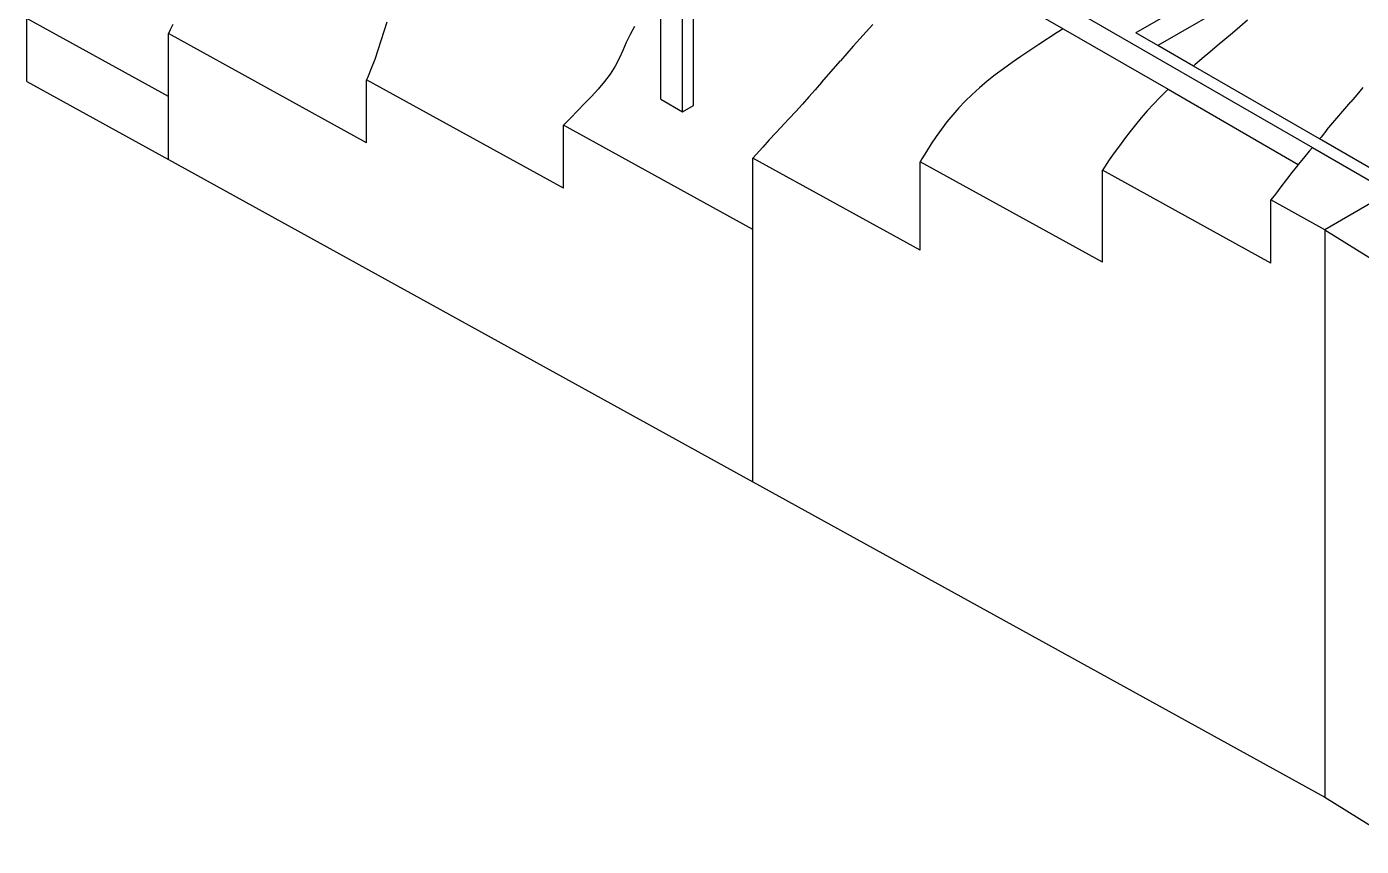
# Model space of a CAD drawing. Extents: x -15.9 to 13.2, y -13.3 to 15.4.
# Drawn here: x -15.87 to 1.41, y -13.28 to -2.67 of the extents above; entities that cross this region are included whole.
import ezdxf

# ---------------------------------------------------------------- set-up
doc = ezdxf.new("R2010")
doc.units = 0
doc.layers.get('0').update_dxf_attribs({"linetype": 'CONTINUOUS'})

msp = doc.modelspace()

# ---------------------------------------------------------------- linework, layer by layer
for p, q in [((-7.378, -3.768), (-7.378, -0.012)), ((2.736, -0.297), (-1.509, -2.747)), ((0.831, -1.723), (-1.226, -2.911)), ((-7.236, -3.686), (-7.236, -1.751)), ((-3.418, -1.808), (0.776, -4.229)), ((-7.66, -3.605), (-7.66, -2.194)), ((-3.418, -2.135), (-2.452, -2.693)), ((-15.867, -3.376), (-15.867, -2.559)), ((-14.033, -3.571), (-15.867, -2.559)), ((-0.065, -2.583), (-0.162, -2.666)), ((-14.008, -2.708), (-14.033, -2.754)), ((-14.033, -3.571), (-14.033, -2.754)), ((-11.468, -4.169), (-14.033, -2.754)), ((-13.974, -2.638), (-14.008, -2.708)), ((-11.243, -2.727), (-11.281, -2.848)), ((-11.203, -2.607), (-11.243, -2.727)), ((-8.001, -2.665), (-8.056, -2.767)), ((-5, -2.732), (-5.084, -2.825)), ((-4.914, -2.639), (-5, -2.732)), ((-2.526, -2.742), (-2.763, -2.896)), ((-2.452, -2.693), (-2.526, -2.742)), ((-2.452, -2.693), (-1.093, -3.477)), ((-1.226, -2.911), (-1.509, -2.747)), ((-0.26, -2.748), (-0.456, -2.913)), ((-0.162, -2.666), (-0.26, -2.748)), ((-11.281, -2.848), (-11.321, -2.969)), ((-8.105, -2.87), (-8.15, -2.974)), ((-8.056, -2.767), (-8.105, -2.87)), ((-5.167, -2.918), (-5.25, -3.012)), ((-5.084, -2.825), (-5.167, -2.918)), ((-2.763, -2.896), (-2.88, -2.974)), ((-0.765, -3.177), (-1.226, -2.911)), ((-0.456, -2.913), (-0.553, -2.995)), ((-11.362, -3.089), (-11.408, -3.208)), ((-11.321, -2.969), (-11.362, -3.089)), ((-8.196, -3.078), (-8.251, -3.179)), ((-8.15, -2.974), (-8.196, -3.078)), ((-5.577, -3.388), (-5.332, -3.106)), ((-5.25, -3.012), (-5.332, -3.106)), ((-2.996, -3.052), (-3.11, -3.131)), ((-2.88, -2.974), (-2.996, -3.052)), ((-0.65, -3.077), (-0.746, -3.16)), ((-0.553, -2.995), (-0.65, -3.077)), ((-11.408, -3.208), (-11.457, -3.326)), ((-8.316, -3.279), (-8.389, -3.377)), ((-8.251, -3.179), (-8.316, -3.279)), ((-3.221, -3.21), (-3.329, -3.291)), ((-3.11, -3.131), (-3.221, -3.21)), ((-0.746, -3.16), (-0.765, -3.177)), ((0.868, -4.119), (-0.765, -3.177)), ((-15.867, -3.376), (-14.033, -4.387)), ((-11.457, -3.326), (-11.468, -3.352)), ((-8.919, -4.758), (-11.468, -3.352)), ((-11.468, -4.169), (-11.468, -3.352)), ((-8.389, -3.377), (-8.47, -3.473)), ((-5.577, -3.388), (-5.659, -3.482)), ((-3.434, -3.373), (-3.533, -3.457)), ((-3.329, -3.291), (-3.434, -3.373)), ((-14.033, -4.387), (-14.033, -3.571)), ((-8.555, -3.568), (-8.645, -3.662)), ((-8.47, -3.473), (-8.555, -3.568)), ((-7.66, -3.605), (-7.378, -3.768)), ((-5.742, -3.576), (-5.825, -3.669)), ((-5.659, -3.482), (-5.742, -3.576)), ((-3.627, -3.542), (-3.717, -3.629)), ((-3.533, -3.457), (-3.627, -3.542)), ((-1.199, -3.582), (-1.282, -3.669)), ((-1.113, -3.496), (-1.199, -3.582)), ((-1.093, -3.477), (-1.113, -3.496)), ((-1.093, -3.477), (0.594, -4.451)), ((1.351, -3.547), (1.274, -3.638)), ((1.428, -3.455), (1.351, -3.547)), ((-8.737, -3.756), (-8.829, -3.849)), ((-8.645, -3.662), (-8.737, -3.756)), ((-7.378, -3.768), (-7.236, -3.686)), ((-5.91, -3.762), (-5.996, -3.855)), ((-5.825, -3.669), (-5.91, -3.762)), ((-3.801, -3.718), (-3.88, -3.808)), ((-3.717, -3.629), (-3.801, -3.718)), ((-1.362, -3.756), (-1.439, -3.845)), ((-1.282, -3.669), (-1.362, -3.756)), ((0.965, -4.003), (1.274, -3.638)), ((-8.829, -3.849), (-8.919, -3.941)), ((-6.466, -5.294), (-8.919, -3.941)), ((-8.919, -4.758), (-8.919, -3.941)), ((-5.996, -3.855), (-6.169, -4.04)), ((-3.955, -3.9), (-4.027, -3.993)), ((-3.88, -3.808), (-3.955, -3.9)), ((-1.513, -3.935), (-1.585, -4.025)), ((-1.439, -3.845), (-1.513, -3.935)), ((-6.255, -4.133), (-6.34, -4.226)), ((-6.169, -4.04), (-6.255, -4.133)), ((-4.094, -4.088), (-4.159, -4.183)), ((-4.027, -3.993), (-4.094, -4.088)), ((-1.655, -4.116), (-1.723, -4.207)), ((-1.585, -4.025), (-1.655, -4.116)), ((0.888, -4.095), (0.868, -4.119)), ((1.779, -4.646), (0.868, -4.119)), ((0.965, -4.003), (0.888, -4.095)), ((-6.424, -4.319), (-6.466, -4.367)), ((-6.34, -4.226), (-6.424, -4.319)), ((-4.22, -4.28), (-4.279, -4.377)), ((-4.159, -4.183), (-4.22, -4.28)), ((-1.789, -4.3), (-1.853, -4.392)), ((-1.723, -4.207), (-1.789, -4.3)), ((0.736, -4.278), (0.66, -4.369)), ((0.776, -4.229), (0.736, -4.278)), ((0.776, -4.229), (1.779, -4.809)), ((-14.033, -4.387), (-6.466, -8.56)), ((-6.466, -5.294), (-6.466, -4.367)), ((-4.301, -5.561), (-6.466, -4.367)), ((-4.279, -4.377), (-4.301, -4.416)), ((-4.301, -5.561), (-4.301, -4.416)), ((-1.942, -5.717), (-4.301, -4.416)), ((-1.917, -4.485), (-1.942, -4.523)), ((-1.853, -4.392), (-1.917, -4.485)), ((0.586, -4.461), (0.512, -4.554)), ((0.594, -4.451), (0.586, -4.461)), ((0.66, -4.369), (0.594, -4.451)), ((0.24, -5.727), (-1.942, -4.523)), ((-1.942, -5.717), (-1.942, -4.523)), ((0.439, -4.646), (0.367, -4.74)), ((0.512, -4.554), (0.439, -4.646)), ((0.297, -4.833), (0.24, -4.91)), ((0.367, -4.74), (0.297, -4.833)), ((1.779, -4.809), (0.937, -5.295)), ((0.24, -5.727), (0.24, -4.91)), ((0.937, -5.295), (0.24, -4.91)), ((-6.466, -8.56), (-6.466, -5.294)), ((0.937, -5.295), (1.956, -5.932)), ((0.937, -5.295), (0.937, -12.644)), ((-6.466, -8.56), (0.937, -12.644)), ((0.937, -12.644), (1.956, -13.28))]:
    msp.add_line(p, q)

doc.saveas('drawing.dxf')
